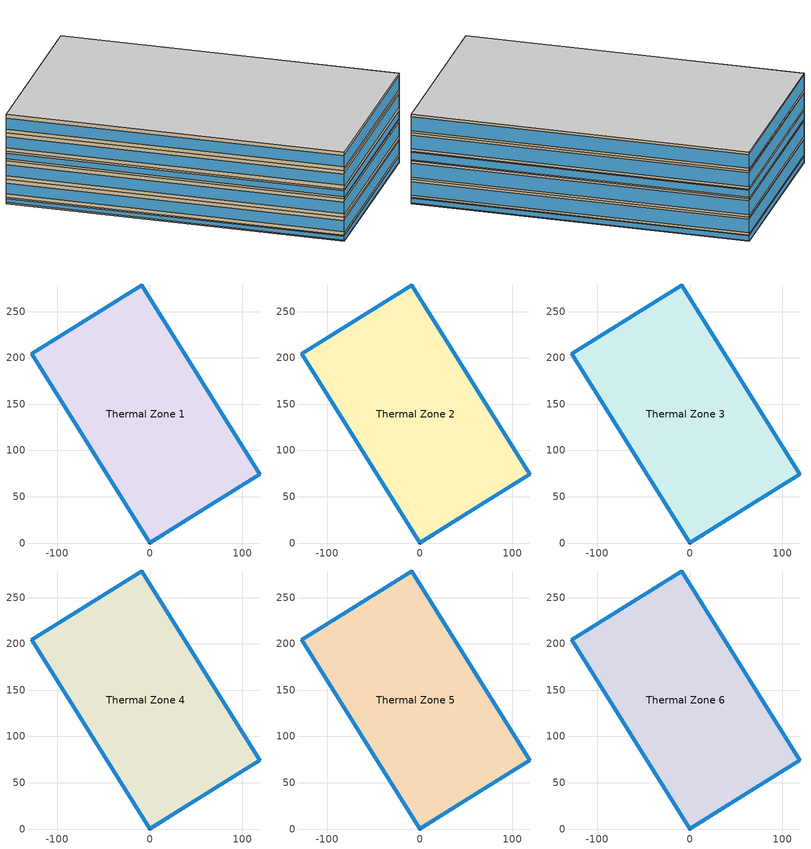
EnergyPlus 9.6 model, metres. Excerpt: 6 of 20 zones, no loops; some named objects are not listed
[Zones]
Thermal Zone 1
 floor ground (ExtSlabCarpet): 0,0 -127.78,204.5 -8.93,278.77 118.85,74.27 z0
 wall outside (Ext Wall): -8.93,278.77 -127.78,204.5 0,0 118.85,74.27 -8.93,278.77 z0:4.61
 window (Ext Window): -8.94,278.76 -127.78,204.5 z0.48:4.13; 0.01,0.01 118.85,74.26 z0.71:3.9; -127.78,204.49 -0.01,0.01 z0.92:3.69; 118.85,74.28 -8.93,278.76 z0.58:4.03
Thermal Zone 2
 floor to Thermal Zone 1 (Interior Floor): 0,0 -127.78,204.5 -8.93,278.77 118.85,74.27 z4.61
 wall outside (Ext Wall): -8.93,278.77 -127.78,204.5 0,0 118.85,74.27 -8.93,278.77 z4.61:18.09
 window (Ext Window): -8.94,278.76 -127.78,204.5 z6.03:16.67; 0.01,0.01 118.85,74.26 z6.7:16; -127.78,204.49 -0.01,0.01 z7.31:15.39; 118.85,74.28 -8.93,278.76 z6.3:16.4
Thermal Zone 3
 floor to Thermal Zone 2 (Interior Floor): 0,0 -127.78,204.5 -8.93,278.77 118.85,74.27 z18.09
 wall outside (Ext Wall): -8.93,278.77 -127.78,204.5 0,0 118.85,74.27 -8.93,278.77 z18.09:32.04
 window (Ext Window): -8.94,278.76 -127.78,204.5 z19.55:30.58; 0.01,0.01 118.85,74.26 z20.25:29.88; -127.78,204.49 -0.01,0.01 z20.88:29.25; 118.85,74.28 -8.93,278.76 z19.83:30.3
Thermal Zone 4
 floor to Thermal Zone 3 (Interior Floor): 0,0 -127.78,204.5 -8.93,278.77 118.85,74.27 z32.04
 wall outside (Ext Wall): -8.93,278.77 -127.78,204.5 0,0 118.85,74.27 -8.93,278.77 z32.04:39.23
 window (Ext Window): -8.94,278.76 -127.78,204.5 z32.79:38.48; 0.01,0.01 118.85,74.26 z33.15:38.12; -127.78,204.49 -0.01,0.01 z33.48:37.79; 118.85,74.28 -8.93,278.76 z32.94:38.33
Thermal Zone 5
 floor to Thermal Zone 4 (Interior Floor): 0,0 -127.78,204.5 -8.93,278.77 118.85,74.27 z39.23
 wall outside (Ext Wall): -8.93,278.77 -127.78,204.5 0,0 118.85,74.27 -8.93,278.77 z39.23:52.98
 window (Ext Window): -8.94,278.76 -127.78,204.5 z40.67:51.54; 0.01,0.01 118.85,74.26 z41.36:50.85; -127.78,204.49 -0.01,0.01 z41.98:50.23; 118.85,74.28 -8.93,278.76 z40.95:51.26
Thermal Zone 6
 floor to Thermal Zone 5 (Interior Floor): 0,0 -127.78,204.5 -8.93,278.77 118.85,74.27 z52.98
 wall outside (Ext Wall): -8.93,278.77 -127.78,204.5 0,0 118.85,74.27 -8.93,278.77 z52.98:66.81
 window (Ext Window): -8.94,278.76 -127.78,204.5 z54.43:65.36; 0.01,0.01 118.85,74.26 z55.12:64.67; -127.78,204.49 -0.01,0.01 z55.75:64.04; 118.85,74.28 -8.93,278.76 z54.71:65.08
 ceiling to Thermal Zone 7 (Interior Ceiling): 118.85,74.27 -8.93,278.77 -127.78,204.5 0,0 z66.81
[Building]
Building 1: North Axis {deg}=-0
[Site:Location]
Washington Dc Dulles IntL Ar: Latitude {deg}=38.98; Longitude {deg}=-77.47; Time Zone {hr}=-5; Elevation {m}=82
[SizingPeriod:DesignDay] Month=7; Day of Month=21; Day Type=SummerDesignDay; Daily Dry-Bulb Temperature Range {deltaC}=14.4; Dry-Bulb Temperature Range Modifier Type=DefaultMultipliers; Barometric Pressure {Pa}=86790; Wind Speed {m/s}=5; Wind Direction {deg}=340; Rain Indicator=No; Snow Indicator=No; Daylight Saving Time Indicator=No; Solar Model Indicator=ASHRAETau; ASHRAE Clear Sky Optical Depth for Beam Irradiance (taub)=0.339; ASHRAE Clear Sky Optical Depth for Diffuse Irradiance (taud)=2.366; Begin Environment Reset Mode=FullResetAtBeginEnvironment
Name | Maximum Dry-Bulb Temperature {C} | Humidity Condition Type | Wetbulb or DewPoint at Maximum Dry-Bulb {C} | Enthalpy at Maximum Dry-Bulb {J/kg}
SALT-LAKE-CITY-IAP Ann Clg .4% Condns DB=>MWB | 36.5 | Wetbulb | 17.1
SALT-LAKE-CITY-IAP Ann Clg .4% Condns DP=>MDB | 22.5 | Dewpoint | 15.6
SALT-LAKE-CITY-IAP Ann Clg .4% Condns Enth=>MDB | 30.8 | Enthalpy |  | 59300
SALT-LAKE-CITY-IAP Ann Clg .4% Condns WB=>MDB | 31.2 | Wetbulb | 19
[Material] Thermal Absorptance=0.9
Name | Roughness | Thickness m | Conductivity W/m-K | Density kg/m3 | Specific Heat J/kg-K | Solar Absorptance | Visible Absorptance
wall concrete | MediumRough | 0.398 | 0.5 | 2243 | 837 | 0.65 | 0.65
Wall Insulation [37] | MediumRough | 0.0681 | 0.0432 | 91 | 837 | 0.5 | 0.5
F16 Acoustic tile | MediumSmooth | 0.0191 | 0.06 | 368 | 590 | 0.3 | 0.3
M11 100mm lightweight concrete | MediumRough | 0.1016 | 0.53 | 1280 | 840 | 0.5 | 0.5
MAT-CC05 4 HW CONCRETE | Rough | 0.1016 | 1.311 | 2240 | 836.8 | 0.85 | 0.85
[Material:AirGap]
F05 Ceiling air space resistance: Thermal Resistance m2-K/W=0.18
[Material:NoMass]
CP02 CARPET PAD: Roughness=Smooth; Thermal Resistance m2-K/W=0.1; Thermal Absorptance=0.9; Solar Absorptance=0.8; Visible Absorptance=0.8
[WindowMaterial:SimpleGlazingSystem]
Window Material Simple Glazing System: U-Factor W/m2-K=1.51; Solar Heat Gain Coefficient=0.25
[Construction]
Ext Wall: wall concrete, Wall Insulation [37]
Ext Window: Window Material Simple Glazing System
ExtSlabCarpet: MAT-CC05 4 HW CONCRETE, CP02 CARPET PAD
Interior Ceiling: M11 100mm lightweight concrete, F05 Ceiling air space resistance, F16 Acoustic tile
Interior Floor: F16 Acoustic tile, F05 Ceiling air space resistance, M11 100mm lightweight concrete
[Zone]
Thermal Zone 1: 328, 0, 0, 0, , 1, , , , , , Yes
Thermal Zone 2: 328, 0, 0, 4.61, , 1, , , , , , Yes
Thermal Zone 3: 328, 0, 0, 18.09, , 1, , , , , , Yes
Thermal Zone 4: 328, 0, 0, 32.04, , 1, , , , , , Yes
Thermal Zone 5: 328, 0, 0, 39.23, , 1, , , , , , Yes
Thermal Zone 6: 328, 0, 0, 52.98, , 1, , , , , , Yes
[ZoneList]
Availability Manager Night Cycle 1 Cooling Control Zones List; Availability Manager Night Cycle 1 Heating Control Zones List; Availability Manager Night Cycle 1 Heating Zone Fans Only Zones List: Thermal Zone 1, Thermal Zone 2, Thermal Zone 3
Availability Manager Night Cycle 2 Cooling Control Zones List; Availability Manager Night Cycle 2 Heating Control Zones List; Availability Manager Night Cycle 2 Heating Zone Fans Only Zones List: Thermal Zone 4, Thermal Zone 5
Availability Manager Night Cycle 3 Cooling Control Zones List; Availability Manager Night Cycle 3 Heating Control Zones List; Availability Manager Night Cycle 3 Heating Zone Fans Only Zones List: Thermal Zone 6, Thermal Zone 7
Availability Manager Night Cycle 4 Cooling Control Zones List; Availability Manager Night Cycle 4 Heating Control Zones List; Availability Manager Night Cycle 4 Heating Zone Fans Only Zones List: Thermal Zone 8, Thermal Zone 9, Thermal Zone 10, Thermal Zone 11, Thermal Zone 12, Thermal Zone 13, Thermal Zone 14, Thermal Zone 15, Thermal Zone 16, Thermal Zone 17, Thermal Zone 18, Thermal Zone 19
[AvailabilityManager:NightCycle] Applicability Schedule=Always On Discrete; Fan Schedule=Always On Discrete hvac_library; Control Type=CycleOnAnyCoolingOrHeatingZone; Thermostat Tolerance deltaC=1; Cycling Run Time Control Type=FixedRunTime; Cycling Run Time s=3600
Name | Cooling Control Zone or Zone List | Heating Control Zone or Zone List | Heating Zone Fans Only Zone or Zone List
Availability Manager Night Cycle 1 | Availability Manager Night Cycle 1 Cooling Control Zones List | Availability Manager Night Cycle 1 Heating Control Zones List | Availability Manager Night Cycle 1 Heating Zone Fans Only Zones List
Availability Manager Night Cycle 2 | Availability Manager Night Cycle 2 Cooling Control Zones List | Availability Manager Night Cycle 2 Heating Control Zones List | Availability Manager Night Cycle 2 Heating Zone Fans Only Zones List
Availability Manager Night Cycle 3 | Availability Manager Night Cycle 3 Cooling Control Zones List | Availability Manager Night Cycle 3 Heating Control Zones List | Availability Manager Night Cycle 3 Heating Zone Fans Only Zones List
Availability Manager Night Cycle 4 | Availability Manager Night Cycle 4 Cooling Control Zones List | Availability Manager Night Cycle 4 Heating Control Zones List | Availability Manager Night Cycle 4 Heating Zone Fans Only Zones List
[AvailabilityManager:Scheduled] Schedule=Always On Discrete
Air Loop HVAC Outdoor Air System 1 Availability Manager; Air Loop HVAC Outdoor Air System 2 Availability Manager; Air Loop HVAC Outdoor Air System 3 Availability Manager; Air Loop HVAC Outdoor Air System 4 Availability Manager
[Schedule:Constant]
Always On Discrete; Always On Discrete hvac_library: 1
